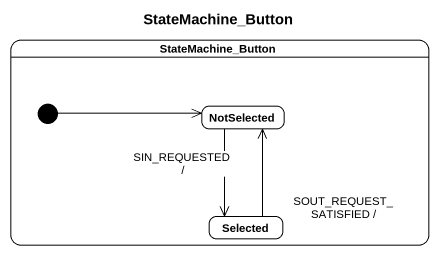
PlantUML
@startuml
title StateMachine_Button
hide empty description
state StateMachine_Button {
  state NotSelected #FFFFFF
  state Selected #FFFFFF
  [*] -right-> NotSelected
}
NotSelected --> Selected : SIN_REQUESTED /
Selected -up-> NotSelected : SOUT_REQUEST_SATISFIED /
@enduml
